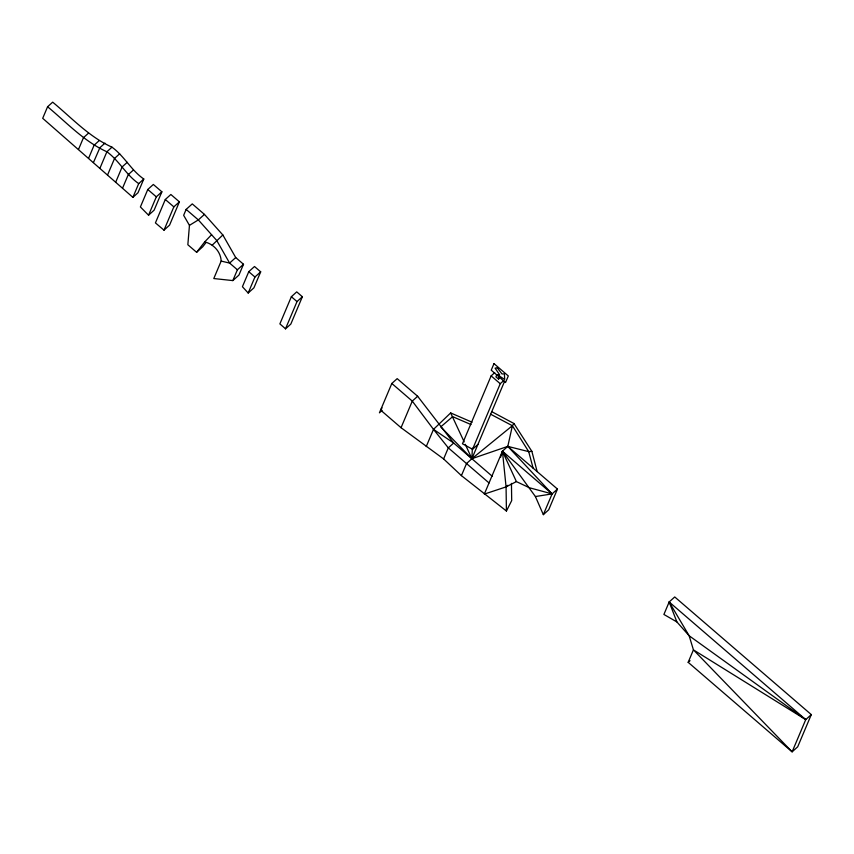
<?xml version="1.0" encoding="UTF-8"?>
<svg xmlns="http://www.w3.org/2000/svg" width="854" height="854" viewBox="0 0 854 854"><rect width="100%" height="100%" fill="white"/><g stroke="black" fill="none" stroke-linecap="round" stroke-linejoin="round"><path stroke-width="1.28" d="M511.45 483.385L511.695 500.593L506.422 511.023L461.416 475.635L466.519 463.551L471.878 458.715L472.379 448.179M196.612 252.293L204.704 241.895C213.607 244.105 220.77 251.738 221.165 261.078L213.788 278.543L232.832 280.592L238.939 275.073L243.507 264.27L235.725 257.556L222.841 234.967L204.448 214.397L192.257 203.892L186.14 209.411L183.653 215.315L189.449 225.36L187.848 244.746L196.612 252.293L202.729 246.785L205.963 242.621M491.755 411.66L513.959 423.52L512.389 425.719L507.799 446.375L502.44 451.211L484.325 494.092L506.07 486.897L516.403 481.592L529.373 487.741L552.1 493.9L557.459 489.064L507.799 446.375L471.878 458.715L440.749 426.883L452.631 416.656L470.992 424.555M500.604 457.317L502.44 451.211L552.1 493.9L543.336 514.652L535.415 496.548L502.44 451.211L506.07 486.897L506.422 511.023M47.589 106.75L42.7 118.311L132.893 197.359L137.985 192.769L143.782 179.02C131.228 170.352 124.332 156.101 111.981 147.176C89.083 136.821 71.811 118.001 52.681 102.16L47.589 106.75C66.719 122.592 83.991 141.412 106.889 151.766C119.24 160.691 126.136 174.942 138.7 183.61L132.893 197.359M78.493 149.482L83.478 137.675L88.57 133.085M88.581 158.3L94.111 145.201L99.203 140.611M99.939 168.238L106.889 151.766L111.981 147.176M107.583 174.931L114.575 158.385L119.667 153.795M115.749 182.073L122.154 166.904L127.246 162.313M122.592 188.061L128.271 174.632L133.363 170.042M147.785 189.481L140.398 206.946L148.553 215.208L154.115 210.18L161.876 191.808L153.346 184.464L147.785 189.481L156.314 196.836L148.553 215.208M165.302 199.505L155.428 222.894L164 230.164L169.562 225.136L179.404 201.843L170.864 194.488L165.302 199.505L173.842 206.86L164 230.164M232.832 280.592L237.391 269.779L243.507 264.27M248.76 271.689L242.419 286.709L248.183 293.018L253.916 287.841L260.683 271.839L254.503 266.512L248.76 271.689L254.94 277.006L248.183 293.018M302.369 296.744L297.011 301.579L285.46 328.918L290.819 324.082L302.369 296.744L296.722 291.876L291.363 296.712L279.877 323.901L285.524 328.769M492.438 476.425L453.666 443.023L417.649 396.267L397.185 378.642L391.826 383.467L379.432 412.813L382.112 410.4M461.416 475.635L443.621 458.94L401.049 427.705L412.29 401.102L417.649 396.267M426.231 446.578L433.501 429.359L450.656 412.93L472.059 422.207M443.621 458.94L448.307 447.859L453.666 443.023L433.501 429.359L412.29 401.102L391.826 383.467M494.701 372.654L491.135 375.877L462.452 443.781L472.55 449.268L477.92 444.432M496.74 374.917L495.939 376.838L498.576 379.112L499.441 377.084M498.576 379.112L499.387 377.201M472.55 449.268L500.241 383.724L503.817 380.5M465.281 444.293L471.878 458.715L504.575 381.322M557.459 489.064L548.695 509.817L543.336 514.652M805.738 719.623L669.173 601.974L663.9 614.453L676.891 621.936L689.135 635.75L805.738 719.623L792.128 751.84L688.175 662.32L693.427 649.862L689.135 635.75L669.173 601.974L674.735 596.957L811.3 714.606L797.689 746.823L792.128 751.84L693.427 649.862L805.738 719.623L811.3 714.606M93.438 162.548L99.875 147.721L104.967 143.13M382.026 407.87L380.585 410.069L401.049 427.705M204.704 241.895L211.578 234.722M212.208 245.162L222.841 234.967M138.7 183.61L143.782 179.02M156.314 196.836L161.876 191.808M173.842 206.86L179.404 201.843M204.448 214.397L198.331 219.916L189.449 225.36M235.725 257.556L229.609 263.075L221.165 261.078M254.94 277.006L260.683 271.839M506.07 486.897L507.863 485.285M688.175 662.32L690.032 660.644M471.878 458.715L512.389 425.719L528.701 451.627L533.099 468.12M535.415 496.548L552.1 493.9L507.799 446.375L528.701 451.627L531.882 451.382L537.145 471.6M490.666 414.243L512.389 425.719M491.135 375.877L500.241 383.724M291.363 296.712L297.011 301.579M186.14 209.411L198.331 219.916L216.735 240.486L229.609 263.075L237.391 269.779M489.032 482.948L448.307 447.859L433.501 429.359M513.959 423.52L531.882 451.382M450.656 412.93L464.181 441.892M502.44 451.211L516.403 481.592M669.173 601.974L676.891 621.936M493.996 363.623L491.231 370.177L505.547 382.507L508.311 375.952L493.996 363.623M497.316 367.828L495.085 368.149L499.707 374.885L497.636 374.917L504.693 379.464L504.404 373.892L501.971 373.935L497.316 367.828"/></g></svg>
